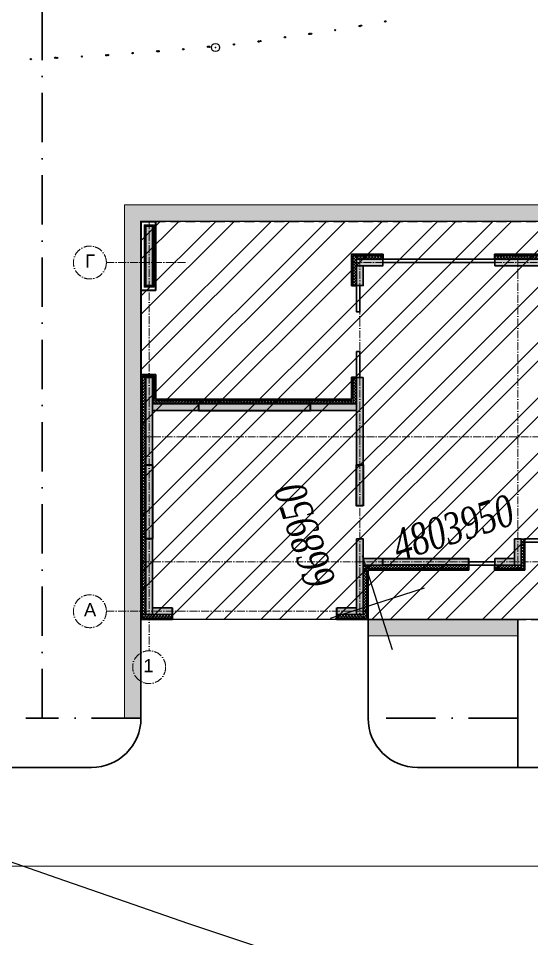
# Model space of a CAD drawing. Header units: millimetres. Extents: x 1353783 to 6492029790, y -7276956 to -512500.
# Drawn here: x 9965618 to 9968735, y -2834142 to -2828548 of the extents above; entities that cross this region are included whole.
import ezdxf

# ---------------------------------------------------------------- set-up
doc = ezdxf.new("R2010")
doc.units = ezdxf.units.MM
for name, pattern in [('( Dashed )', [0.75, 0.5, -0.25]), ('482 Границы районов', [5, 3, -1, 0, -1]), ('ACAD_ISO10W100', [18, 12, -3, 0, -3]), ('CONTI', [0]), ('осевая', [50.800000000000004, 31.75, -6.35, 6.35, -6.35])]:
    doc.linetypes.add(name, pattern=pattern)
doc.layers.get('0').update_dxf_attribs({"lineweight": 5})
doc.layers.get('Defpoints').update_dxf_attribs({"color": 255})
for name, color, linetype, lineweight in [('!A-DIAFRAGM типовой', 142, 'Continuous', 0), ('7земля', 7, 'Continuous', 30), ('DIAFRAGM', 46, 'Continuous', 30), ('Hatch', 254, 'Continuous', 5), ('INSULATION', 81, 'Continuous', 5), ('ГП-Граница учасика ИЖС', 3, 'Continuous', 5), ('ГП-Тратуар', 3, 'Continuous', 5), ('оси', 231, 'осевая', 9)]:
    doc.layers.add(name, color=color, linetype=linetype, lineweight=lineweight)
for name, color, linetype in [('GORIZUNKNOWN', 32, 'CONTI'), ('PI_DTUNKNOWN', 250, 'CONTI'), ('SETKR', 7, 'CONTI'), ('SIT_LРЕЛЬЕФ', 7, 'CONTI'), ('РЕЛЬЕФ', 7, 'CONTI')]:
    doc.layers.add(name, color=color, linetype=linetype)
doc.styles.add('GOST Common', font='', dxfattribs={"height": 3})
doc.styles.add('SHRFT', font='', dxfattribs={"width": 0.75})
doc.styles.get('GOST Common').set_extended_font_data('GOST Common')
doc.styles.get('SHRFT').set_extended_font_data('Times New Roman Cyr', italic=True)

# ---------------------------------------------------------------- blocks, each defined once
blk = doc.blocks.new('амвамвам')
at = {"lineweight": 30, "ltscale": 100, "true_color": 0x939598}
h = blk.add_hatch(color=252, dxfattribs=at)
h.dxf.hatch_style = 1
h.paths.add_polyline_path([(9799480.360560521, -3565391.887693522), (9799480.360560521, -3565891.887693522), (9794930.36028593, -3565891.887693521), (9794930.357679851, -3565391.887648964)], flags=17)
h.paths.add_polyline_path([(9802280.360560521, -3565391.887648938), (9802280.360560521, -3565891.887648938), (9813030.35794761, -3565891.88764894), (9813530.35794761, -3565891.887648942), (9813530.357947603, -3553291.857615624), (9813530.35794761, -3552791.857615624), (9788030.357746787, -3552791.857615625), (9787530.357746787, -3552791.857615627), (9787530.357746795, -3568391.654640881), (9788030.361011215, -3568391.654640879), (9788030.357746795, -3553291.854581637), (9813030.357947625, -3553291.857665209), (9813030.357947625, -3565391.88769353)])
at = {"color": 251, "lineweight": 15, "ltscale": 100, "true_color": 0x636466}
for points in [[(9802280.360560521, -3565391.887648938), (9802280.360560521, -3565891.887648938), (9813030.35794761, -3565891.88764894), (9813530.35794761, -3565891.887648942), (9813530.357947603, -3553291.857615624), (9813530.35794761, -3552791.857615624), (9788030.357746787, -3552791.857615625), (9787530.357746787, -3552791.857615627), (9787530.357746795, -3568391.654640881), (9788030.361011215, -3568391.654640879), (9788030.357746795, -3553291.854581637), (9813030.357947625, -3553291.857665209), (9813030.357947625, -3565391.88769353)], [(9799480.360560521, -3565391.887693522), (9799480.360560521, -3565891.887693522), (9794930.36028593, -3565891.887693521), (9794930.357679851, -3565391.887648964)]]:
    blk.add_lwpolyline(points, close=True, dxfattribs=at)
blk = doc.blocks.new('ТИП-2')
at = {"layer": '!A-DIAFRAGM типовой', "lineweight": 0, "ltscale": 100, "true_color": 0x000000}
h = blk.add_hatch(color=18, dxfattribs=at)
h.dxf.hatch_style = 1
h.paths.add_polyline_path([(10321114.28069974, -2871325.794384203), (10321314.28069974, -2871325.794339576), (10321314.2802981, -2869525.794339576), (10321114.2802981, -2869525.794384203)])
h = blk.add_hatch(color=18, dxfattribs=at)
h.dxf.hatch_style = 1
h.paths.add_polyline_path([(10345614.2808138, -2871325.784358687), (10345814.2808138, -2871325.78431406), (10345814.28041215, -2869525.78909589), (10345614.28041215, -2869525.789140517)])
h = blk.add_hatch(color=18, dxfattribs=at)
h.dxf.hatch_style = 1
h.paths.add_polyline_path([(10327514.28055711, -2870525.800309684), (10327514.28060173, -2870725.800309684), (10328314.27932481, -2870725.800131175), (10328314.27928018, -2870525.800131175)])
h = blk.add_hatch(color=18, dxfattribs=at)
h.dxf.hatch_style = 1
h.paths.add_polyline_path([(10331714.2812801, -2870525.800449893), (10331714.28132472, -2870725.800449893), (10333114.27990833, -2870725.800137503), (10333114.2798637, -2870525.800137503)])
h = blk.add_hatch(color=18, dxfattribs=at)
h.dxf.hatch_style = 1
h.paths.add_polyline_path([(10335014.28127516, -2870525.800449896), (10335014.28131979, -2870725.800449896), (10336414.27990339, -2870725.800137506), (10336414.27985877, -2870525.800137506)])
h = blk.add_hatch(color=18, dxfattribs=at)
h.dxf.hatch_style = 1
h.paths.add_polyline_path([(10338314.28127516, -2870525.800449896), (10338314.28131979, -2870725.800449896), (10339714.27990339, -2870725.800137506), (10339714.27985877, -2870525.800137506)])
h = blk.add_hatch(color=18, dxfattribs=at)
h.dxf.hatch_style = 1
h.paths.add_polyline_path([(10341714.28127514, -2870525.800449898), (10341714.28131977, -2870725.800449898), (10343114.27990338, -2870725.800137509), (10343114.27985875, -2870525.800137509)])
h = blk.add_hatch(color=18, dxfattribs=at)
h.dxf.hatch_style = 1
h.paths.add_polyline_path([(10345014.2805906, -2870525.791351355), (10345014.28063523, -2870725.791351355), (10345614.28067992, -2870725.791217473), (10345614.28063529, -2870525.791217473)])
h = blk.add_hatch(color=18, dxfattribs=at)
h.dxf.hatch_style = 1
h.paths.add_polyline_path([(10327514.28073561, -2871325.794377865), (10327714.28073561, -2871325.794333238), (10327714.28060173, -2870725.794333238), (10327514.28060173, -2870725.794377865)])
h = blk.add_hatch(color=18, dxfattribs=at)
h.dxf.hatch_style = 1
h.paths.add_polyline_path([(10345814.28014073, -2873575.794361891), (10345614.28014073, -2873575.794406518), (10345614.28085477, -2876775.794416242), (10345814.28085477, -2876775.794371615)])
h = blk.add_hatch(color=18, dxfattribs=at)
h.dxf.hatch_style = 1
h.paths.add_polyline_path([(10321114.28003041, -2876775.795799684), (10321314.28003041, -2876775.795755057), (10321314.2794391, -2874125.798562277), (10321114.2794391, -2874125.798606904)])
h = blk.add_hatch(color=18, dxfattribs=at)
h.dxf.hatch_style = 1
h.paths.add_polyline_path([(10327714.28037449, -2874125.798539959), (10327514.28037449, -2874125.798584586), (10327514.28096579, -2876775.794385423), (10327714.28096579, -2876775.794340796)])
h = blk.add_hatch(color=18, dxfattribs=at)
h.dxf.hatch_style = 1
h.paths.add_polyline_path([(10321314.27962602, -2874925.831572238), (10321314.27967064, -2875125.831572238), (10322714.27967064, -2875125.831259849), (10322714.27962602, -2874925.831259849)])
h = blk.add_hatch(color=18, dxfattribs=at)
h.dxf.hatch_style = 1
h.paths.add_polyline_path([(10326114.28152829, -2874925.825995184), (10326114.28157292, -2875125.825995184), (10327514.28157292, -2875125.825682795), (10327514.28152829, -2874925.825682795)])
h = blk.add_hatch(color=18, dxfattribs=at)
h.dxf.hatch_style = 1
h.paths.add_polyline_path([(10321114.27915135, -2881326.077643656), (10321314.27915135, -2881326.077599029), (10321314.27863808, -2879025.800171928), (10321114.27863808, -2879025.800216555)])
h = blk.add_hatch(color=18, dxfattribs=at)
h.dxf.hatch_style = 1
h.paths.add_polyline_path([(10327514.2807444, -2879025.799959368), (10327714.2807444, -2879025.800003995), (10327714.28023113, -2881326.058647835), (10327514.28023113, -2881326.058603208)])
h = blk.add_hatch(color=18, dxfattribs=at)
h.dxf.hatch_style = 1
h.paths.add_polyline_path([(10332314.28074961, -2879025.801131424), (10332514.28074961, -2879025.801176051), (10332514.28057111, -2879825.794317264), (10332314.28057111, -2879825.794272637)])
h = blk.add_hatch(color=18, dxfattribs=at)
h.dxf.hatch_style = 1
h.paths.add_polyline_path([(10345614.28074932, -2879025.800275051), (10345814.28074932, -2879025.800319678), (10345814.2802361, -2881325.824323273), (10345614.2802361, -2881325.824278646)])
h = blk.add_hatch(color=18, dxfattribs=at)
h.dxf.hatch_style = 1
h.paths.add_polyline_path([(10327714.2805659, -2879825.794171644), (10327714.28061052, -2879625.794171644), (10328314.28098999, -2879625.794305526), (10328314.28094537, -2879825.794305526)])
h = blk.add_hatch(color=18, dxfattribs=at)
h.dxf.hatch_style = 1
h.paths.add_polyline_path([(10331714.28102024, -2879825.794138756), (10331714.28106486, -2879625.794138756), (10332314.28061573, -2879625.794272637), (10332314.28057111, -2879825.794272637)])
h = blk.add_hatch(color=18, dxfattribs=at)
h.dxf.hatch_style = 1
h.paths.add_polyline_path([(10335014.28225489, -2879625.824392607), (10335014.28229951, -2879825.824392607), (10336414.28110833, -2879825.824080218), (10336414.2810637, -2879625.824080218)])
h = blk.add_hatch(color=18, dxfattribs=at)
h.dxf.hatch_style = 1
h.paths.add_polyline_path([(10338314.28253459, -2879625.794518085), (10338314.28257921, -2879825.794518085), (10339714.28052839, -2879825.794205696), (10339714.28048377, -2879625.794205696)])
h = blk.add_hatch(color=18, dxfattribs=at)
h.dxf.hatch_style = 1
h.paths.add_polyline_path([(10341714.28127385, -2879825.824144751), (10341714.28131847, -2879625.824144751), (10343114.27988221, -2879625.824457141), (10343114.27983759, -2879825.824457141)])
h = blk.add_hatch(color=18, dxfattribs=at)
h.dxf.hatch_style = 1
h.paths.add_polyline_path([(10345014.28052612, -2879825.793282383), (10345014.28057075, -2879625.793282383), (10345614.28061544, -2879625.793416264), (10345614.28057081, -2879825.793416264)])
h = blk.add_hatch(color=18, dxfattribs=at)
h.dxf.hatch_style = 1
h.paths.add_polyline_path([(10321314.28051204, -2881126.057442903), (10321314.28055666, -2881326.057442903), (10321914.28006483, -2881326.057309022), (10321914.2800202, -2881126.057309022)])
h = blk.add_hatch(color=18, dxfattribs=at)
h.dxf.hatch_style = 1
h.paths.add_polyline_path([(10326914.28070969, -2881126.058737089), (10326914.28075432, -2881326.058737089), (10327514.28029807, -2881326.058603208), (10327514.28025345, -2881126.058603208)])
at = {"layer": 'Hatch', "lineweight": 40, "ltscale": 0.5, "true_color": 0x000000}
for points in [[(10345814.28061054, -2873575.794361891), (10345614.28061054, -2873575.794361891), (10345614.28061054, -2871325.788480768), (10345814.28061054, -2871325.788480768)], [(10326114.2815506, -2875125.831259849), (10326114.2815506, -2874925.831259849), (10322714.27970029, -2874925.831259849), (10322714.27970029, -2875125.831259849)], [(10321314.27894875, -2879025.800193593), (10321114.27894875, -2879025.800193593), (10321114.27894875, -2876775.793202593), (10321314.27894875, -2876775.793202593)], [(10327714.28061054, -2878025.796644622), (10327514.28061054, -2878025.796644622), (10327514.28061054, -2876775.794349302), (10327714.28061054, -2876775.794349302)], [(10345814.28061053, -2879025.800297365), (10345614.28061053, -2879025.800297365), (10345614.28061053, -2876775.794416242), (10345814.28061053, -2876775.794416242)], [(10335214.28061027, -2879625.821870604), (10335014.28061027, -2879625.821870604), (10335014.28061027, -2879025.825927126), (10335214.28061027, -2879025.825927126)], [(10328314.28098999, -2879825.824323271), (10328314.28098999, -2879625.824323271), (10330914.29235347, -2879625.824323271), (10330914.29235347, -2879825.824323271)], [(10336414.28108601, -2879825.794361876), (10336414.28108601, -2879625.794361876), (10338314.28253459, -2879625.794361876), (10338314.28253459, -2879825.794361876)], [(10339714.28050608, -2879825.794361876), (10339714.28050608, -2879625.794361876), (10341714.28129616, -2879625.794361876), (10341714.28129616, -2879825.794361876)], [(10343114.2798599, -2879825.794361876), (10343114.2798599, -2879625.794361876), (10344214.28054843, -2879625.794361876), (10344214.28054843, -2879825.794361876)]]:
    blk.add_hatch(color=18, dxfattribs=at).paths.add_polyline_path(points)
at = {"layer": 'INSULATION', "ltscale": 0.5, "true_color": 0x000000}
h = blk.add_hatch(dxfattribs=at)
h.set_pattern_fill('ANSI37', color=18, scale=9.999997768927233, angle=-90.00000000000006)
h.set_pattern_definition([(314.9999999999999, (10327382.394814, -2869475.794395359), (22.45063529377169, 22.45063529377164), []), (44.99999999999994, (10327382.394814, -2869475.794395359), (-22.45063529377164, 22.45063529377169), [])])
h.paths.add_polyline_path([(10321364.2798853, -2869475.794395359), (10321364.2798853, -2869525.794384203), (10321064.28030925, -2869525.794384203), (10321064.28030925, -2869475.794395359)])
h = blk.add_hatch(dxfattribs=at)
h.set_pattern_fill('ANSI37', color=18, scale=9.999997768927233, angle=180)
h.set_pattern_definition([(225, (10321114.2802981, -2875843.908888947), (22.45063529377165, -22.45063529377168), []), (314.9999999999999, (10321114.2802981, -2875843.908888947), (22.45063529377168, 22.45063529377165), [])])
h.paths.add_polyline_path([(10321114.2802981, -2871325.790389668), (10321064.28030925, -2871325.790389668), (10321064.28030925, -2869525.794384204), (10321114.2802981, -2869525.794384204)])
h = blk.add_hatch(dxfattribs=at)
h.set_pattern_fill('ANSI37', color=18, scale=9.999997768927233, angle=180)
h.set_pattern_definition([(225, (10321364.2798853, -2875843.90884432), (22.45063529377165, -22.45063529377168), []), (314.9999999999999, (10321364.2798853, -2875843.90884432), (22.45063529377168, 22.45063529377165), [])])
h.paths.add_polyline_path([(10321364.2798853, -2871325.790345041), (10321314.27989646, -2871325.790345041), (10321314.27989646, -2869525.794339577), (10321364.2798853, -2869525.794339577)])
h = blk.add_hatch(dxfattribs=at)
h.set_pattern_fill('ANSI37', color=18, scale=9.999997768927233, angle=-90.00000000000006)
h.set_pattern_definition([(314.9999999999999, (10351882.39492805, -2869475.789151673), (22.45063529377169, 22.45063529377164), []), (44.99999999999994, (10351882.39492805, -2869475.789151673), (-22.45063529377164, 22.45063529377169), [])])
h.paths.add_polyline_path([(10345914.28061054, -2869475.789151673), (10345914.28061054, -2869525.789140517), (10345564.28042331, -2869525.789140517), (10345564.28042331, -2869475.789151673)])
h = blk.add_hatch(dxfattribs=at)
h.set_pattern_fill('ANSI37', color=18, scale=9.999997768927233, angle=180)
h.set_pattern_definition([(225, (10345614.28041215, -2875843.903645261), (22.45063529377165, -22.45063529377168), []), (314.9999999999999, (10345614.28041215, -2875843.903645261), (22.45063529377168, 22.45063529377165), [])])
h.paths.add_polyline_path([(10345614.28041215, -2870425.78714325), (10345564.28042331, -2870425.78714325), (10345564.28042331, -2869525.789140518), (10345614.28041215, -2869525.789140518)])
h = blk.add_hatch(dxfattribs=at)
h.set_pattern_fill('ANSI37', color=18, scale=20)
h.set_pattern_definition([(45, (10345814.28061054, -2874889.555347299), (-44.90128060534577, 44.90128060534577), []), (135, (10345814.28061054, -2874889.555347299), (-44.90128060534577, -44.90128060534576), [])])
h.paths.add_polyline_path([(10345814.28061054, -2869525.78909589), (10345914.28061054, -2869525.78909589), (10345914.28061054, -2881325.824323273), (10345814.28061054, -2881325.824323273)])
h = blk.add_hatch(dxfattribs=at)
h.set_pattern_fill('ANSI37', color=18, scale=20)
h.set_pattern_definition([(45, (10327414.2815629, -2865889.519247569), (-44.90128060534577, 44.90128060534577), []), (135, (10327414.2815629, -2865889.519247569), (-44.90128060534577, -44.90128060534576), [])])
h.paths.add_polyline_path([(10327414.2815629, -2870425.794355548), (10327514.2815629, -2870425.794355548), (10327514.2815629, -2871325.789249334), (10327414.2815629, -2871325.789249334)])
h = blk.add_hatch(dxfattribs=at)
h.set_pattern_fill('ANSI37', color=18, scale=20, angle=-90.00000000000001)
h.set_pattern_definition([(315, (10332450.5196007, -2870425.794355548), (44.90128060534578, 44.90128060534576), []), (44.99999999999999, (10332450.5196007, -2870425.794355548), (-44.90128060534575, 44.90128060534578), [])])
h.paths.add_polyline_path([(10328314.27928018, -2870425.794355548), (10328314.27928018, -2870525.794355548), (10327514.28056893, -2870525.794355548), (10327514.28056893, -2870425.794355548)])
h = blk.add_hatch(dxfattribs=at)
h.set_pattern_fill('ANSI37', color=18, scale=20, angle=-90.00000000000001)
h.set_pattern_definition([(315, (10337250.52018422, -2870425.794361876), (44.90128060534578, 44.90128060534576), []), (44.99999999999999, (10337250.52018422, -2870425.794361876), (-44.90128060534575, 44.90128060534578), [])])
h.paths.add_polyline_path([(10333114.2798637, -2870425.794361876), (10333114.2798637, -2870525.794361876), (10331714.28128971, -2870525.794361876), (10331714.28128971, -2870425.794361876)])
h = blk.add_hatch(dxfattribs=at)
h.set_pattern_fill('ANSI37', color=18, scale=20, angle=-90.00000000000001)
h.set_pattern_definition([(315, (10340550.52017928, -2870425.794361879), (44.90128060534578, 44.90128060534576), []), (44.99999999999999, (10340550.52017928, -2870425.794361879), (-44.90128060534575, 44.90128060534578), [])])
h.paths.add_polyline_path([(10336414.27985877, -2870425.794361879), (10336414.27985877, -2870525.794361879), (10335014.28128477, -2870525.794361879), (10335014.28128477, -2870425.794361879)])
h = blk.add_hatch(dxfattribs=at)
h.set_pattern_fill('ANSI37', color=18, scale=20, angle=-90.00000000000001)
h.set_pattern_definition([(315, (10343850.52017928, -2870425.794361879), (44.90128060534578, 44.90128060534576), []), (44.99999999999999, (10343850.52017928, -2870425.794361879), (-44.90128060534575, 44.90128060534578), [])])
h.paths.add_polyline_path([(10339714.27985877, -2870425.794361879), (10339714.27985877, -2870525.794361879), (10338314.28128477, -2870525.794361879), (10338314.28128477, -2870425.794361879)])
h = blk.add_hatch(dxfattribs=at)
h.set_pattern_fill('ANSI37', color=18, scale=20, angle=-90.00000000000001)
h.set_pattern_definition([(315, (10347250.52017927, -2870425.794361881), (44.90128060534578, 44.90128060534576), []), (44.99999999999999, (10347250.52017927, -2870425.794361881), (-44.90128060534575, 44.90128060534578), [])])
h.paths.add_polyline_path([(10343114.27985875, -2870425.794361881), (10343114.27985875, -2870525.794361881), (10341714.28128475, -2870525.794361881), (10341714.28128475, -2870425.794361881)])
h = blk.add_hatch(dxfattribs=at)
h.set_pattern_fill('ANSI37', color=18, scale=20, angle=-90.00000000000001)
h.set_pattern_definition([(315, (10349750.51964987, -2870425.785062528), (44.90128060534578, 44.90128060534576), []), (44.99999999999999, (10349750.51964987, -2870425.785062528), (-44.90128060534575, 44.90128060534578), [])])
h.paths.add_polyline_path([(10345614.28063529, -2870425.785062528), (10345614.28063529, -2870525.785062528), (10345014.28063528, -2870525.785062528), (10345014.28063528, -2870425.785062528)])
h = blk.add_hatch(dxfattribs=at)
h.set_pattern_fill('ANSI37', color=18, scale=9.999997768927233, angle=-90.00000000000006)
h.set_pattern_definition([(314.9999999999999, (10327382.394814, -2871325.790345041), (22.45063529377169, 22.45063529377164), []), (44.99999999999994, (10327382.394814, -2871325.790345041), (-22.45063529377164, 22.45063529377169), [])])
h.paths.add_polyline_path([(10321364.2798853, -2871325.790345041), (10321364.2798853, -2871375.790333886), (10321064.28030925, -2871375.790333886), (10321064.28030925, -2871325.790345041)])
h = blk.add_hatch(dxfattribs=at)
h.set_pattern_fill('ANSI37', color=18, scale=9.999997768927233, angle=-90.00000000000006)
h.set_pattern_definition([(314.9999999999999, (10327382.39437895, -2874075.798565724), (22.45063529377169, 22.45063529377164), []), (44.99999999999994, (10327382.39437895, -2874075.798565724), (-22.45063529377164, 22.45063529377169), [])])
h.paths.add_polyline_path([(10321364.27945026, -2874075.798565724), (10321364.27945026, -2874125.798554569), (10321014.27946141, -2874125.798554569), (10321014.27946141, -2874075.798565724)])
h = blk.add_hatch(dxfattribs=at)
h.set_pattern_fill('ANSI37', color=18, scale=20)
h.set_pattern_definition([(45, (10321014.27946141, -2874889.533734227), (-44.90128060534577, 44.90128060534577), []), (135, (10321014.27946141, -2874889.533734227), (-44.90128060534577, -44.90128060534576), [])])
h.paths.add_polyline_path([(10321014.27946141, -2874125.798606904), (10321114.27946141, -2874125.798606904), (10321114.27946141, -2881326.048640783), (10321014.27946141, -2881326.048640783)])
h = blk.add_hatch(dxfattribs=at)
h.set_pattern_fill('ANSI37', color=18, scale=9.999997768927233, angle=180)
h.set_pattern_definition([(225, (10321364.27945026, -2880543.938621005), (22.45063529377165, -22.45063529377168), []), (314.9999999999999, (10321364.27945026, -2880543.938621005), (22.45063529377168, 22.45063529377165), [])])
h.paths.add_polyline_path([(10321364.27945026, -2874825.824133673), (10321314.27946142, -2874825.824133673), (10321314.27946142, -2874125.798562277), (10321364.27945026, -2874125.798562277)])
h = blk.add_hatch(dxfattribs=at)
h.set_pattern_fill('ANSI37', color=18, scale=20)
h.set_pattern_definition([(45, (10327414.28061054, -2874689.525385892), (-44.90128060534577, 44.90128060534577), []), (135, (10327414.28061054, -2874689.525385892), (-44.90128060534577, -44.90128060534576), [])])
h.paths.add_polyline_path([(10327414.28061054, -2874125.798386612), (10327514.28061054, -2874125.798386612), (10327514.28061054, -2874925.830007446), (10327414.28061054, -2874925.830007446)])
h = blk.add_hatch(dxfattribs=at)
h.set_pattern_fill('ANSI37', color=18, scale=20, angle=-90.00000000000001)
h.set_pattern_definition([(315, (10330450.52060862, -2874825.824133673), (44.90128060534578, 44.90128060534576), []), (44.99999999999999, (10330450.52060862, -2874825.824133673), (-44.90128060534575, 44.90128060534578), [])])
h.paths.add_polyline_path([(10327414.28159401, -2874825.824133673), (10327414.28159401, -2874925.824133673), (10321314.27962602, -2874925.824133673), (10321314.27962602, -2874825.824133673)])
h = blk.add_hatch(dxfattribs=at)
h.set_pattern_fill('ANSI37', color=18, scale=20, angle=179.9999999999999)
h.set_pattern_definition([(225, (10332614.28057056, -2888962.033331858), (44.90128060534573, -44.90128060534581), []), (314.9999999999999, (10332614.28057056, -2888962.033331858), (44.90128060534581, 44.90128060534572), [])])
h.paths.add_polyline_path([(10332614.28057056, -2879925.794317249), (10332514.28057056, -2879925.794317249), (10332514.28057056, -2879025.801176051), (10332614.28057056, -2879025.801176051)])
h = blk.add_hatch(dxfattribs=at)
h.set_pattern_fill('ANSI37', color=18, scale=20, angle=179.9999999999999)
h.set_pattern_definition([(225, (10335014.28061027, -2888962.063337865), (44.90128060534573, -44.90128060534581), []), (314.9999999999999, (10335014.28061027, -2888962.063337865), (44.90128060534581, 44.90128060534572), [])])
h.paths.add_polyline_path([(10335014.28061027, -2879825.824323271), (10334914.28061027, -2879825.824323271), (10334914.28061027, -2879025.825927126), (10335014.28061027, -2879025.825927126)])
h = blk.add_hatch(dxfattribs=at)
h.set_pattern_fill('ANSI37', color=18, scale=20, angle=-90.00000000000001)
h.set_pattern_definition([(315, (10336350.53136806, -2879825.824323271), (44.90128060534578, 44.90128060534576), []), (44.99999999999999, (10336350.53136806, -2879825.824323271), (-44.90128060534575, 44.90128060534578), [])])
h.paths.add_polyline_path([(10330914.29235347, -2879825.824323271), (10330914.29235347, -2879925.824323271), (10327714.28053664, -2879925.824323271), (10327714.28053664, -2879825.824323271)])
h = blk.add_hatch(dxfattribs=at)
h.set_pattern_fill('ANSI37', color=18, scale=20, angle=-90.00000000000001)
h.set_pattern_definition([(315, (10337150.5195857, -2879825.794317264), (44.90128060534578, 44.90128060534576), []), (44.99999999999999, (10337150.5195857, -2879825.794317264), (-44.90128060534575, 44.90128060534578), [])])
h.paths.add_polyline_path([(10332514.28057083, -2879825.794317264), (10332514.28057083, -2879925.794317264), (10331714.28105371, -2879925.794317264), (10331714.28105371, -2879825.794317264)])
h = blk.add_hatch(dxfattribs=at)
h.set_pattern_fill('ANSI37', color=18, scale=20, angle=-90.00000000000001)
h.set_pattern_definition([(315, (10337150.51958543, -2879825.794317264), (44.90128060534578, 44.90128060534576), []), (44.99999999999999, (10337150.51958543, -2879825.794317264), (-44.90128060534575, 44.90128060534578), [])])
h.paths.add_polyline_path([(10332514.28057056, -2879825.794317264), (10332514.28057056, -2879925.794317264), (10331714.28105371, -2879925.794317264), (10331714.28105371, -2879825.794317264)])
h = blk.add_hatch(dxfattribs=at)
h.set_pattern_fill('ANSI37', color=18, scale=20, angle=-90.00000000000001)
h.set_pattern_definition([(315, (10348350.49587957, -2879825.824323271), (44.90128060534578, 44.90128060534576), []), (44.99999999999999, (10348350.49587957, -2879825.824323271), (-44.90128060534575, 44.90128060534578), [])])
h.paths.add_polyline_path([(10344214.28054843, -2879825.824323271), (10344214.28054843, -2879925.824323271), (10334914.28061027, -2879925.824323271), (10334914.28061027, -2879825.824323271)])
h = blk.add_hatch(dxfattribs=at)
h.set_pattern_fill('ANSI37', color=18, scale=20, angle=-90.00000000000001)
h.set_pattern_definition([(315, (10350550.47336881, -2879825.793460892), (44.90128060534578, 44.90128060534576), []), (44.99999999999999, (10350550.47336881, -2879825.793460892), (-44.90128060534575, 44.90128060534578), [])])
h.paths.add_polyline_path([(10345614.2805485, -2879825.793460892), (10345614.2805485, -2879925.793460892), (10345014.28057075, -2879925.793460892), (10345014.28057075, -2879825.793460892)])
h = blk.add_hatch(dxfattribs=at)
h.set_pattern_fill('ANSI37', color=18, scale=20)
h.set_pattern_definition([(45, (10327714.28025345, -2874989.564133187), (-44.90128060534577, 44.90128060534577), []), (135, (10327714.28025345, -2874989.564133187), (-44.90128060534577, -44.90128060534576), [])])
h.paths.add_polyline_path([(10327714.28025345, -2879925.785347199), (10327814.28025345, -2879925.785347199), (10327814.28025345, -2881426.079039743), (10327714.28025345, -2881426.079039743)])
h = blk.add_hatch(dxfattribs=at)
h.set_pattern_fill('ANSI37', color=18, scale=9.999997768927233, angle=180)
h.set_pattern_definition([(225, (10345614.2805485, -2886243.907965635), (22.45063529377165, -22.45063529377168), []), (314.9999999999999, (10345614.2805485, -2886243.907965635), (22.45063529377168, 22.45063529377165), [])])
h.paths.add_polyline_path([(10345614.2805485, -2881325.824290544), (10345564.28055965, -2881325.824290544), (10345564.28055965, -2879925.793460892), (10345614.2805485, -2879925.793460892)])
h = blk.add_hatch(dxfattribs=at)
h.set_pattern_fill('ANSI37', color=18, scale=20, angle=-90.00000000000001)
h.set_pattern_definition([(315, (10324750.51957127, -2881326.077621342), (44.90128060534578, 44.90128060534576), []), (44.99999999999999, (10324750.51957127, -2881326.077621342), (-44.90128060534575, 44.90128060534578), [])])
h.paths.add_polyline_path([(10321914.28009829, -2881326.077621342), (10321914.28009829, -2881426.077621342), (10321014.27946141, -2881426.077621342), (10321014.27946141, -2881326.077621342)])
h = blk.add_hatch(dxfattribs=at)
h.set_pattern_fill('ANSI37', color=18, scale=20, angle=-90.00000000000001)
h.set_pattern_definition([(315, (10330750.51926805, -2881326.079039743), (44.90128060534578, 44.90128060534576), []), (44.99999999999999, (10330750.51926805, -2881326.079039743), (-44.90128060534575, 44.90128060534578), [])])
h.paths.add_polyline_path([(10327714.28025345, -2881326.079039743), (10327714.28025345, -2881426.079039743), (10326914.28071002, -2881426.079039743), (10326914.28071002, -2881326.079039743)])
h = blk.add_hatch(dxfattribs=at)
h.set_pattern_fill('ANSI37', color=18, scale=9.999997768927233, angle=-90.00000000000006)
h.set_pattern_definition([(314.9999999999999, (10351882.3950644, -2881325.824290544), (22.45063529377169, 22.45063529377164), []), (44.99999999999994, (10351882.3950644, -2881325.824290544), (-22.45063529377164, 22.45063529377169), [])])
h.paths.add_polyline_path([(10345914.28061054, -2881325.824290544), (10345914.28061054, -2881375.824279389), (10345564.28055965, -2881375.824279389), (10345564.28055965, -2881325.824290544)])
at = {"color": 18, "linetype": 'ByBlock', "lineweight": 30, "true_color": 0x000000}
for points in [[(10328314.27928018, -2870525.794355548), (10331714.28130241, -2870525.794355548), (10331714.28130241, -2870625.800449893), (10328314.27928018, -2870625.800449893)], [(10333114.27986369, -2870525.756146566), (10335014.28131978, -2870525.756146566), (10335014.28131978, -2870625.756146566), (10333114.27986369, -2870625.756146566)], [(10336414.27985876, -2870525.794361879), (10338314.28129747, -2870525.794361879), (10338314.28129747, -2870625.800449896), (10336414.27985876, -2870625.800449896)], [(10339714.27985876, -2870525.794361879), (10341714.28131977, -2870525.794361879), (10341714.28131977, -2870625.799449384), (10339714.27985876, -2870625.799449384)], [(10343114.27985875, -2870525.794339563), (10345014.28061292, -2870525.794339563), (10345014.28061292, -2870625.800185732), (10343114.27985875, -2870625.800185732)], [(10327514.2815629, -2871325.795381329), (10327614.2815629, -2871325.795381329), (10327614.2815629, -2872125.795181153), (10327514.2815629, -2872125.795181153)], [(10327514.28071269, -2873325.798386612), (10327614.28071269, -2873325.798386612), (10327614.28071269, -2874125.798562272), (10327514.28071269, -2874125.798562272)], [(10332614.28057056, -2879025.768387593), (10333264.25908176, -2879025.768387593), (10333264.25908176, -2879125.768387593), (10332614.28057056, -2879125.768387593)], [(10334464.24565501, -2879025.825927157), (10334914.29123075, -2879025.825927157), (10334914.29123075, -2879125.825927126), (10334464.24565501, -2879125.825927126)], [(10330914.29235347, -2879725.797039525), (10331714.29235347, -2879725.797039525), (10331714.29235347, -2879825.824323271), (10330914.29235347, -2879825.824323271)], [(10344214.28054843, -2879725.800007225), (10345014.28057075, -2879725.800007225), (10345014.28057075, -2879825.793282383), (10344214.28054843, -2879825.793282383)]]:
    blk.add_lwpolyline(points, close=True, dxfattribs=at)
at = {"layer": '7земля', "color": 18, "lineweight": 30, "ltscale": 100, "true_color": 0x000000}
for p, q in [((10320964.28027582, -2871475.796514559), (10320964.2804097, -2869375.791233699)), ((10320964.2804097, -2869375.791233699), (10321414.2809006, -2869375.791233699)), ((10320974.28027646, -2871465.796514559), (10320974.28040907, -2869385.791233699)), ((10320974.28040907, -2869385.791233699), (10321404.28089996, -2869385.791233699)), ((10321404.28089996, -2869385.791233699), (10321404.28076736, -2871465.796514559)), ((10321414.2809006, -2869375.791233699), (10321414.28076672, -2871475.796514559)), ((10345514.28045678, -2869375.79436189), (10345964.28061054, -2869375.794317263)), ((10345514.28059066, -2870375.794339575), (10345514.28045678, -2869375.79436189)), ((10345524.28045812, -2869385.794360898), (10345954.28061054, -2869385.794318255)), ((10345524.280592, -2870385.794339138), (10345524.28045812, -2869385.794360898)), ((10345954.28061054, -2869385.794318255), (10345954.28061053, -2881465.824344593)), ((10345964.28061054, -2869375.794317263), (10345964.28061053, -2881475.824345585)), ((10336434.27992084, -2870365.794361879), (10334994.28132403, -2870365.79436188)), ((10334994.28132403, -2870365.79436188), (10334994.28132403, -2870525.794361878)), ((10336434.27992084, -2870525.794361879), (10336434.27992084, -2870365.794361879)), ((10328324.28124144, -2870375.794355548), (10327364.28159401, -2870375.794355548)), ((10327364.28159401, -2870375.794355548), (10327364.28159401, -2871335.795381329)), ((10328314.28124144, -2870385.794355548), (10327374.28159401, -2870385.794355548)), ((10327374.28159401, -2870385.794355548), (10327374.28159401, -2871325.795381329)), ((10328314.28124144, -2870525.794355548), (10328314.28124144, -2870385.794355548)), ((10328324.28124144, -2870525.794355548), (10328324.28124144, -2870375.794355548)), ((10333124.27992577, -2870375.794361876), (10331704.28132896, -2870375.794361876)), ((10331704.28132896, -2870375.794361876), (10331704.28132896, -2870525.794361875)), ((10333114.27992577, -2870385.794361876), (10331714.28132896, -2870385.794361876)), ((10331714.28132896, -2870385.794361876), (10331714.28132896, -2870525.794361875)), ((10333114.27992577, -2870525.794361876), (10333114.27992577, -2870385.794361876)), ((10333124.27992577, -2870525.794361876), (10333124.27992577, -2870375.794361876)), ((10336424.27992084, -2870375.794361879), (10335004.28132403, -2870375.79436188)), ((10335004.28132403, -2870375.79436188), (10335004.28132403, -2870525.794361878)), ((10336424.27992084, -2870525.794361879), (10336424.27992084, -2870375.794361879)), ((10339724.27992084, -2870375.794361879), (10338304.28132403, -2870375.79436188)), ((10338304.28132403, -2870375.79436188), (10338304.28132403, -2870525.794361878)), ((10339714.27992084, -2870385.794361879), (10338314.28132403, -2870385.79436188)), ((10338314.28132403, -2870385.79436188), (10338314.28132403, -2870525.794361878)), ((10339714.27992084, -2870525.794361879), (10339714.27992084, -2870385.794361879)), ((10339724.27992084, -2870525.794361879), (10339724.27992084, -2870375.794361879)), ((10343124.27992082, -2870375.794361881), (10341704.28132401, -2870375.794361882)), ((10341704.28132401, -2870375.794361882), (10341704.28132401, -2870525.794361881)), ((10343114.27992082, -2870385.794361881), (10341714.28132401, -2870385.794361882)), ((10341714.28132401, -2870385.794361882), (10341714.28132401, -2870525.794361881)), ((10343114.27992082, -2870525.794361881), (10343114.27992082, -2870385.794361881)), ((10343124.27992082, -2870525.794361881), (10343124.27992082, -2870375.794361881)), ((10345004.28061053, -2870375.794361889), (10345514.28059066, -2870375.794339575)), ((10345004.28061054, -2870525.794361876), (10345004.28061053, -2870375.794361889)), ((10345014.28061053, -2870385.794361452), (10345524.280592, -2870385.794339138)), ((10345014.28061054, -2870525.794361875), (10345014.28061053, -2870385.794361452)), ((10321414.28076672, -2871475.796514559), (10320964.28027582, -2871475.796514559)), ((10321404.28076736, -2871465.796514559), (10320974.28027646, -2871465.796514559)), ((10327364.28159401, -2871335.795381329), (10327514.27367144, -2871335.795381329)), ((10327374.28159401, -2871325.795381329), (10327514.27367144, -2871325.795381329)), ((10320964.28106804, -2881476.057353649), (10320964.28106805, -2874025.8241832)), ((10320964.28106805, -2874025.8241832), (10321414.27945026, -2874025.824160886)), ((10320974.28106804, -2881466.057353649), (10320974.28106805, -2874035.824182704)), ((10320974.28106805, -2874035.824182704), (10321404.27945026, -2874035.824161382)), ((10321404.27945026, -2874035.824161382), (10321404.27945026, -2874785.824122479)), ((10321414.27945026, -2874025.824160886), (10321414.27945026, -2874775.824122517)), ((10327364.28159401, -2874775.82414483), (10327364.21292597, -2874115.798386612)), ((10327364.21292597, -2874115.798386612), (10327514.21293713, -2874115.798386612)), ((10327374.28263445, -2874785.824144868), (10327374.21396641, -2874125.798386612)), ((10327374.21396641, -2874125.798386612), (10327514.21293713, -2874125.798386612)), ((10321404.27945026, -2874785.824122479), (10327374.28263445, -2874785.824144868)), ((10321414.27945026, -2874775.824122517), (10327364.28159401, -2874775.82414483)), ((10332614.261845, -2879125.768828188), (10332614.29885607, -2879965.794317266)), ((10332624.26184499, -2879125.768387593), (10332624.29929667, -2879975.794317266)), ((10334904.29123078, -2879125.822909051), (10334904.28061027, -2879976.91874114)), ((10334914.29123078, -2879125.823033837), (10334914.28073513, -2879966.912338934)), ((10330914.29235347, -2879825.839303969), (10330914.29235347, -2879965.809323515)), ((10330924.29235347, -2879825.839303969), (10330924.29235347, -2879975.809342574)), ((10331704.28105371, -2879975.794317264), (10331704.28105371, -2879825.794317265)), ((10331714.28105371, -2879965.794317264), (10331714.28105371, -2879825.794317265)), ((10344214.28054843, -2879965.82432327), (10344214.28054843, -2879825.82432327)), ((10344224.28054843, -2879975.82432327), (10344224.28054843, -2879825.82432327)), ((10345004.28057075, -2879975.794361888), (10345004.28057075, -2879825.824323284)), ((10345014.28057075, -2879965.794361888), (10345014.28057075, -2879825.824323284)), ((10330914.29235347, -2879965.809323515), (10327854.28034276, -2879965.803491376)), ((10327854.28034276, -2879965.803491376), (10327854.28034276, -2881465.80350904)), ((10330924.29235347, -2879975.809342574), (10327864.28034276, -2879975.803510435)), ((10327864.28034276, -2879975.803510435), (10327864.28034276, -2881475.803510435)), ((10332624.29929667, -2879975.794317266), (10331704.28105371, -2879975.794317264)), ((10332614.29885607, -2879965.794317266), (10331714.28105371, -2879965.794317264)), ((10334904.28061027, -2879976.91874114), (10336614.28759306, -2879975.82432327)), ((10334914.28073513, -2879966.912338934), (10336614.28119298, -2879965.824325318)), ((10336614.28759306, -2879965.82432327), (10344214.28054843, -2879965.82432327)), ((10336614.28759306, -2879975.82432327), (10344224.28054843, -2879975.82432327)), ((10345514.28052619, -2879975.794361888), (10345004.28057075, -2879975.794361888)), ((10345524.28052827, -2879965.794361888), (10345014.28057075, -2879965.794361888)), ((10345514.28021374, -2881475.824300958), (10345514.28052619, -2879975.794361888)), ((10345524.28021582, -2881465.82430195), (10345524.28052827, -2879965.794361888)), ((10321914.28019727, -2881126.05755519), (10321914.28013364, -2881466.057353649)), ((10321924.28019727, -2881126.057557062), (10321924.28013176, -2881476.057353649)), ((10326904.28066573, -2881475.803376555), (10326904.28073118, -2881126.058489048)), ((10326914.2806676, -2881465.803377949), (10326914.28073118, -2881126.05849092)), ((10321924.28013176, -2881476.057353649), (10320964.28106804, -2881476.057353649)), ((10321914.28013364, -2881466.057353649), (10320974.28106804, -2881466.057353649)), ((10327864.28034276, -2881475.803510435), (10326904.28066573, -2881475.803376555)), ((10327854.28034276, -2881465.80350904), (10326914.2806676, -2881465.803377949)), ((10345964.28061053, -2881475.824345585), (10345514.28021374, -2881475.824300958)), ((10345954.28061053, -2881465.824344593), (10345524.28021582, -2881465.82430195))]:
    blk.add_line(p, q, dxfattribs=at)
at = {"layer": '7земля', "color": 18, "linetype": '( Dashed )', "lineweight": 30, "ltscale": 600, "true_color": 0x000000}
for p, q in [((10321414.2809006, -2869375.791233699), (10345514.28045678, -2869375.788007024)), ((10320964.28027582, -2871475.796514559), (10320964.28106805, -2874025.8241832)), ((10327864.28034276, -2881475.824301024), (10345514.28021374, -2881475.824300958))]:
    blk.add_line(p, q, dxfattribs=at)
at = {"layer": 'DIAFRAGM', "color": 18, "ltscale": 0.5, "true_color": 0x000000}
for points in [[(10321114.28069974, -2871325.794384203), (10321314.28069974, -2871325.794339576), (10321314.2802981, -2869525.794339576), (10321114.2802981, -2869525.794384203)], [(10345614.2808138, -2871325.784358687), (10345814.2808138, -2871325.78431406), (10345814.28041215, -2869525.78909589), (10345614.28041215, -2869525.789140517)], [(10327514.28055711, -2870525.800309684), (10327514.28060173, -2870725.800309684), (10328314.27932481, -2870725.800131175), (10328314.27928018, -2870525.800131175)], [(10331714.2812801, -2870525.800449893), (10331714.28132472, -2870725.800449893), (10333114.27990833, -2870725.800137503), (10333114.2798637, -2870525.800137503)], [(10335014.28127516, -2870525.800449896), (10335014.28131979, -2870725.800449896), (10336414.27990339, -2870725.800137506), (10336414.27985877, -2870525.800137506)], [(10338314.28127516, -2870525.800449896), (10338314.28131979, -2870725.800449896), (10339714.27990339, -2870725.800137506), (10339714.27985877, -2870525.800137506)], [(10341714.28127514, -2870525.800449898), (10341714.28131977, -2870725.800449898), (10343114.27990338, -2870725.800137509), (10343114.27985875, -2870525.800137509)], [(10345014.2805906, -2870525.791351355), (10345014.28063523, -2870725.791351355), (10345614.28067992, -2870725.791217473), (10345614.28063529, -2870525.791217473)], [(10327514.28073561, -2871325.794377865), (10327714.28073561, -2871325.794333238), (10327714.28060173, -2870725.794333238), (10327514.28060173, -2870725.794377865)], [(10345814.28014073, -2873575.794361891), (10345614.28014073, -2873575.794406518), (10345614.28085477, -2876775.794416242), (10345814.28085477, -2876775.794371615)], [(10321114.28003041, -2876775.795799684), (10321314.28003041, -2876775.795755057), (10321314.2794391, -2874125.798562277), (10321114.2794391, -2874125.798606904)], [(10327714.28037449, -2874125.798539959), (10327514.28037449, -2874125.798584586), (10327514.28096579, -2876775.794385423), (10327714.28096579, -2876775.794340796)], [(10321314.27962602, -2874925.831572238), (10321314.27967064, -2875125.831572238), (10322714.27967064, -2875125.831259849), (10322714.27962602, -2874925.831259849)], [(10326114.28152829, -2874925.825995184), (10326114.28157292, -2875125.825995184), (10327514.28157292, -2875125.825682795), (10327514.28152829, -2874925.825682795)], [(10321114.27915135, -2881326.077643656), (10321314.27915135, -2881326.077599029), (10321314.27863808, -2879025.800171928), (10321114.27863808, -2879025.800216555)], [(10327514.2807444, -2879025.799959368), (10327714.2807444, -2879025.800003995), (10327714.28023113, -2881326.058647835), (10327514.28023113, -2881326.058603208)], [(10332314.28074961, -2879025.801131424), (10332514.28074961, -2879025.801176051), (10332514.28057111, -2879825.794317264), (10332314.28057111, -2879825.794272637)], [(10345614.28074932, -2879025.800275051), (10345814.28074932, -2879025.800319678), (10345814.2802361, -2881325.824323273), (10345614.2802361, -2881325.824278646)], [(10327714.2805659, -2879825.794171644), (10327714.28061052, -2879625.794171644), (10328314.28098999, -2879625.794305526), (10328314.28094537, -2879825.794305526)], [(10331714.28102024, -2879825.794138756), (10331714.28106486, -2879625.794138756), (10332314.28061573, -2879625.794272637), (10332314.28057111, -2879825.794272637)], [(10335014.28225489, -2879625.824392607), (10335014.28229951, -2879825.824392607), (10336414.28110833, -2879825.824080218), (10336414.2810637, -2879625.824080218)], [(10338314.28253459, -2879625.794518085), (10338314.28257921, -2879825.794518085), (10339714.28052839, -2879825.794205696), (10339714.28048377, -2879625.794205696)], [(10341714.28127385, -2879825.824144751), (10341714.28131847, -2879625.824144751), (10343114.27988221, -2879625.824457141), (10343114.27983759, -2879825.824457141)], [(10345014.28052612, -2879825.793282383), (10345014.28057075, -2879625.793282383), (10345614.28061544, -2879625.793416264), (10345614.28057081, -2879825.793416264)], [(10321314.28051204, -2881126.057442903), (10321314.28055666, -2881326.057442903), (10321914.28006483, -2881326.057309022), (10321914.2800202, -2881126.057309022)], [(10326914.28070969, -2881126.058737089), (10326914.28075432, -2881326.058737089), (10327514.28029807, -2881326.058603208), (10327514.28025345, -2881126.058603208)]]:
    blk.add_lwpolyline(points, close=True, dxfattribs=at)
at = {"layer": 'Hatch', "color": 18, "lineweight": 40, "ltscale": 0.5, "true_color": 0x000000}
for points in [[(10345814.28061054, -2873575.794361891), (10345614.28061054, -2873575.794361891), (10345614.28061054, -2871325.788480768), (10345814.28061054, -2871325.788480768)], [(10326114.2815506, -2875125.831259849), (10326114.2815506, -2874925.831259849), (10322714.27970029, -2874925.831259849), (10322714.27970029, -2875125.831259849)], [(10321314.27894875, -2879025.800193593), (10321114.27894875, -2879025.800193593), (10321114.27894875, -2876775.793202593), (10321314.27894875, -2876775.793202593)], [(10327714.28061054, -2878025.796644622), (10327514.28061054, -2878025.796644622), (10327514.28061054, -2876775.794349302), (10327714.28061054, -2876775.794349302)], [(10345814.28061053, -2879025.800297365), (10345614.28061053, -2879025.800297365), (10345614.28061053, -2876775.794416242), (10345814.28061053, -2876775.794416242)], [(10335214.28061027, -2879625.821870604), (10335014.28061027, -2879625.821870604), (10335014.28061027, -2879025.825927126), (10335214.28061027, -2879025.825927126)], [(10328314.28098999, -2879825.824323271), (10328314.28098999, -2879625.824323271), (10330914.29235347, -2879625.824323271), (10330914.29235347, -2879825.824323271)], [(10336414.28108601, -2879825.794361876), (10336414.28108601, -2879625.794361876), (10338314.28253459, -2879625.794361876), (10338314.28253459, -2879825.794361876)], [(10339714.28050608, -2879825.794361876), (10339714.28050608, -2879625.794361876), (10341714.28129616, -2879625.794361876), (10341714.28129616, -2879825.794361876)], [(10343114.2798599, -2879825.794361876), (10343114.2798599, -2879625.794361876), (10344214.28054843, -2879625.794361876), (10344214.28054843, -2879825.794361876)]]:
    blk.add_lwpolyline(points, close=True, dxfattribs=at)
at = {"layer": 'INSULATION', "color": 18, "ltscale": 0.5, "true_color": 0x000000}
for points in [[(10321364.2798853, -2869475.794395359), (10321364.2798853, -2869525.794384203), (10321064.28030925, -2869525.794384203), (10321064.28030925, -2869475.794395359)], [(10321114.2802981, -2871325.790389668), (10321064.28030925, -2871325.790389668), (10321064.28030925, -2869525.794384204), (10321114.2802981, -2869525.794384204)], [(10321364.2798853, -2871325.790345041), (10321314.27989646, -2871325.790345041), (10321314.27989646, -2869525.794339577), (10321364.2798853, -2869525.794339577)], [(10345914.28061054, -2869475.789151673), (10345914.28061054, -2869525.789140517), (10345564.28042331, -2869525.789140517), (10345564.28042331, -2869475.789151673)], [(10345614.28041215, -2870425.78714325), (10345564.28042331, -2870425.78714325), (10345564.28042331, -2869525.789140518), (10345614.28041215, -2869525.789140518)], [(10345814.28061054, -2869525.78909589), (10345914.28061054, -2869525.78909589), (10345914.28061054, -2881325.824323273), (10345814.28061054, -2881325.824323273)], [(10327414.2815629, -2870425.794355548), (10327514.2815629, -2870425.794355548), (10327514.2815629, -2871325.789249334), (10327414.2815629, -2871325.789249334)], [(10328314.27928018, -2870425.794355548), (10328314.27928018, -2870525.794355548), (10327514.28056893, -2870525.794355548), (10327514.28056893, -2870425.794355548)], [(10333114.2798637, -2870425.794361876), (10333114.2798637, -2870525.794361876), (10331714.28128971, -2870525.794361876), (10331714.28128971, -2870425.794361876)], [(10336414.27985877, -2870425.794361879), (10336414.27985877, -2870525.794361879), (10335014.28128477, -2870525.794361879), (10335014.28128477, -2870425.794361879)], [(10339714.27985877, -2870425.794361879), (10339714.27985877, -2870525.794361879), (10338314.28128477, -2870525.794361879), (10338314.28128477, -2870425.794361879)], [(10343114.27985875, -2870425.794361881), (10343114.27985875, -2870525.794361881), (10341714.28128475, -2870525.794361881), (10341714.28128475, -2870425.794361881)], [(10345614.28063529, -2870425.785062528), (10345614.28063529, -2870525.785062528), (10345014.28063528, -2870525.785062528), (10345014.28063528, -2870425.785062528)], [(10321364.2798853, -2871325.790345041), (10321364.2798853, -2871375.790333886), (10321064.28030925, -2871375.790333886), (10321064.28030925, -2871325.790345041)], [(10321364.27945026, -2874075.798565724), (10321364.27945026, -2874125.798554569), (10321014.27946141, -2874125.798554569), (10321014.27946141, -2874075.798565724)], [(10321014.27946141, -2874125.798606904), (10321114.27946141, -2874125.798606904), (10321114.27946141, -2881326.048640783), (10321014.27946141, -2881326.048640783)], [(10321364.27945026, -2874825.824133673), (10321314.27946142, -2874825.824133673), (10321314.27946142, -2874125.798562277), (10321364.27945026, -2874125.798562277)], [(10327414.28061054, -2874125.798386612), (10327514.28061054, -2874125.798386612), (10327514.28061054, -2874925.830007446), (10327414.28061054, -2874925.830007446)], [(10327414.28159401, -2874825.824133673), (10327414.28159401, -2874925.824133673), (10321314.27962602, -2874925.824133673), (10321314.27962602, -2874825.824133673)], [(10332614.28057056, -2879925.794317249), (10332514.28057056, -2879925.794317249), (10332514.28057056, -2879025.801176051), (10332614.28057056, -2879025.801176051)], [(10335014.28061027, -2879825.824323271), (10334914.28061027, -2879825.824323271), (10334914.28061027, -2879025.825927126), (10335014.28061027, -2879025.825927126)], [(10330914.29235347, -2879825.824323271), (10330914.29235347, -2879925.824323271), (10327714.28053664, -2879925.824323271), (10327714.28053664, -2879825.824323271)], [(10332514.28057083, -2879825.794317264), (10332514.28057083, -2879925.794317264), (10331714.28105371, -2879925.794317264), (10331714.28105371, -2879825.794317264)], [(10332514.28057056, -2879825.794317264), (10332514.28057056, -2879925.794317264), (10331714.28105371, -2879925.794317264), (10331714.28105371, -2879825.794317264)], [(10344214.28054843, -2879825.824323271), (10344214.28054843, -2879925.824323271), (10334914.28061027, -2879925.824323271), (10334914.28061027, -2879825.824323271)], [(10345614.2805485, -2879825.793460892), (10345614.2805485, -2879925.793460892), (10345014.28057075, -2879925.793460892), (10345014.28057075, -2879825.793460892)], [(10327714.28025345, -2879925.785347199), (10327814.28025345, -2879925.785347199), (10327814.28025345, -2881426.079039743), (10327714.28025345, -2881426.079039743)], [(10345614.2805485, -2881325.824290544), (10345564.28055965, -2881325.824290544), (10345564.28055965, -2879925.793460892), (10345614.2805485, -2879925.793460892)], [(10321914.28009829, -2881326.077621342), (10321914.28009829, -2881426.077621342), (10321014.27946141, -2881426.077621342), (10321014.27946141, -2881326.077621342)], [(10327714.28025345, -2881326.079039743), (10327714.28025345, -2881426.079039743), (10326914.28071002, -2881426.079039743), (10326914.28071002, -2881326.079039743)], [(10345914.28061054, -2881325.824290544), (10345914.28061054, -2881375.824279389), (10345564.28055965, -2881375.824279389), (10345564.28055965, -2881325.824290544)]]:
    blk.add_lwpolyline(points, close=True, dxfattribs=at)
at = {"layer": 'оси', "color": 251, "linetype": 'ACAD_ISO10W100', "lineweight": 13, "ltscale": 20, "true_color": 0x636466}
for p, q in [((10321214.27855784, -2869375.791233699), (10321214.28146976, -2882425.823073712)), ((10345714.28062705, -2869525.798193383), (10345714.28061053, -2882425.824323284)), ((10319914.25899982, -2870625.794361888), (10322414.28082091, -2870625.794919732)), ((10327364.28159401, -2870625.796247389), (10345814.28153783, -2870625.80036424)), ((10327614.28060475, -2870525.80028737), (10327614.28060966, -2881475.80347557)), ((10332414.28060504, -2870525.800271384), (10332414.28060928, -2879975.794317265)), ((10335714.28118027, -2870525.800271384), (10335714.28118451, -2879976.400334424)), ((10339014.28060011, -2870525.800293701), (10339014.28060434, -2879975.82432327)), ((10342414.27772741, -2870525.800293704), (10342414.27983605, -2879975.82432327)), ((10320964.28106805, -2875925.794361888), (10345814.28261997, -2875925.794361888)), ((10320964.28106804, -2879725.794819324), (10345814.28059313, -2879725.800364242)), ((10319914.25928302, -2881226.028686455), (10327864.28034276, -2881226.022316434))]:
    blk.add_line(p, q, dxfattribs=at)
for centre in [(10319414.25899982, -2870625.794361887), (10319414.25928302, -2881226.028686453), (10321214.28146899, -2882925.82307255), (10345714.28061053, -2882925.824323284)]:
    blk.add_circle(centre, 500, dxfattribs=at)
at = {"layer": 'оси', "color": 251, "linetype": 'ACAD_ISO10W100', "lineweight": 13, "ltscale": 20, "true_color": 0x636466, "char_height": 400, "width": 158.3999999999999, "attachment_point": 2, "line_spacing_factor": 1.016949152542373, "style": 'GOST Common'}
for s, insert in [('{\\fArial|b0|i0|c204|p34;Г}', (10319419.89483052, -2870379.912045029)), ('{\\fArial|b0|i0|c204|p34;А}', (10319419.89511372, -2880980.146369595)), ('{\\fArial|b0|i0|c204|p34;1}', (10321194.14962821, -2882679.940755692)), ('{\\fArial|b0|i0|c0|p34;7}', (10345694.14876976, -2882679.942006425))]:
    blk.add_mtext(s, dxfattribs=dict(at, insert=insert))
blk = doc.blocks.new('BL_333')
at = {"color": 0}
for p, q in [((0, -3), (0, 3)), ((-3, 0), (3, 0))]:
    blk.add_line(p, q, dxfattribs=at)
blk = doc.blocks.new('оо')
at = {"layer": 'GORIZUNKNOWN', "color": 9, "true_color": 0xc7c8ca}
blk.add_lwpolyline([(222761.6334596913, -3431717.501817344), (222759.9534596913, -3431716.261817344), (222758.3234596913, -3431715.041817344), (222756.7734596914, -3431713.871817344), (222755.3234596913, -3431712.781817344)], dxfattribs=at)
at = {"layer": 'PI_DTUNKNOWN', "color": 9, "true_color": 0xc7c8ca}
blk.add_circle((222768.8734596913, -3431691.151817343), 0.125, dxfattribs=at)
blk.add_point((222768.8734596913, -3431691.151817343), dxfattribs=at)
at = {"layer": 'SIT_LРЕЛЬЕФ', "color": 9, "true_color": 0xc7c8ca}
for centre in [(222763.4234596913, -3431689.771817344), (222764.1434596914, -3431689.961817344), (222764.1934596913, -3431689.981817344), (222764.9234596913, -3431690.171817344), (222765.6434596914, -3431690.361817343), (222765.6934596913, -3431690.371817344), (222766.4234596913, -3431690.541817344), (222767.1534596914, -3431690.721817343), (222767.1934596913, -3431690.731817344), (222767.9234596913, -3431690.901817343), (222768.6634596914, -3431691.061817344), (222768.7034596913, -3431691.071817343), (222769.4334596913, -3431691.231817344), (222770.1734596913, -3431691.381817344), (222770.1834596913, -3431691.381817344), (222770.2334596913, -3431691.381817344), (222770.9734596913, -3431691.501817344), (222771.7134596913, -3431691.631817344), (222771.7634596913, -3431691.641817343), (222772.4934596914, -3431691.761817344), (222773.2434596914, -3431691.871817344), (222773.2834596914, -3431691.871817344), (222774.0234596914, -3431691.971817343)]:
    blk.add_circle(centre, 0.02, dxfattribs=at)
at = {"layer": 'SETKR', "color": 9, "true_color": 0xc7c8ca, "xscale": 0.5000000000000001, "yscale": 0.5000000000000001, "zscale": 0.5000000000000001}
blk.add_blockref('BL_333', (222768.3934596914, -3431708.731817344), dxfattribs=at)
at = {"layer": 'РЕЛЬЕФ', "color": 9, "true_color": 0xc7c8ca, "style": 'SHRFT', "width": 0.75}
blk.add_text('668950', height=0.9500000000000001, rotation=90, dxfattribs=at).set_placement((222767.3934596914, -3431707.731817344))
blk.add_text('4803950', height=0.9500000000000001, dxfattribs=at).set_placement((222769.3934596914, -3431707.731817344))

msp = doc.modelspace()

# ---------------------------------------------------------------- hatches: boundary and pattern name
at = {"layer": 'ГП-Граница учасика ИЖС', "true_color": 0xffd1a3}
h = msp.add_hatch(dxfattribs=at)
h.set_pattern_fill('ANSI32', color=41, scale=25)
h.set_pattern_definition([(45, (304500.6447907817, -0.001084387302398682), (-168.3798022700466, 168.3798022700466), []), (45, (304612.8980407808, -0.001084387302398682), (-168.3798022700466, 168.3798022700466), [])])
h.paths.add_polyline_path([(9966366.460231232, -2829781.696692081), (9971364.36935887, -2829781.696784035), (9971363.414474744, -2832201.703294717), (9966365.505347107, -2832201.703202763)])

# ---------------------------------------------------------------- linework, layer by layer
at = {"layer": 'Defpoints', "lineweight": 0, "ltscale": 100}
msp.add_lwpolyline([(9958662.359783836, -2833701.426922711), (9997962.371181212, -2833701.443044142)], dxfattribs=at)
at = {"layer": 'ГП-Граница учасика ИЖС', "color": 94, "linetype": '482 Границы районов', "lineweight": 30, "ltscale": 100}
for points in [[(9965162.364823833, -2832801.656469899), (9965762.36495925, -2832801.656585344), (9965762.36578661, -2828501.656585339), (9959562.36578661, -2828501.655392399), (9959562.364959247, -2832801.655392404), (9962312.36491397, -2832801.655921531)], [(9966362.365094664, -2832801.65670079), (9965762.36495925, -2832801.656585344), (9965762.36578661, -2828501.656585339), (9971962.365786612, -2828501.657778281), (9971962.36495925, -2832801.657778286), (9969212.365004526, -2832801.657249159)], [(9968652.365004528, -2832801.657141409), (9967742.364949608, -2832801.656966317)]]:
    msp.add_lwpolyline(points, dxfattribs=at)
at = {"layer": 'ГП-Граница учасика ИЖС', "color": 41, "true_color": 0xffd1a3}
for points in [[(9966360.362973023, -2829779.650702901), (9971358.272100661, -2829779.650794855), (9971357.317216536, -2832199.657305537), (9966359.408088898, -2832199.657213583)], [(9966365.412627125, -2829781.697196412), (9971363.321754763, -2829781.697288367), (9971362.366870638, -2832201.703799049), (9966364.457743, -2832201.703707095)]]:
    msp.add_lwpolyline(points, close=True, dxfattribs=at)
at = {"layer": 'ГП-Граница учасика ИЖС', "color": 251, "lineweight": 30, "ltscale": 100}
for points in [[(9966362.36521011, -2832201.652542678), (9966362.365094664, -2832801.65670079, -0.414213562373095), (9966062.365036944, -2833101.656643067), (9965462.364766108, -2833101.656527622, -0.414213562373095), (9965162.364823833, -2832801.656469899), (9965162.36493927, -2832201.69892231)], [(9976182.36508434, -2832201.650274024), (9976182.36496889, -2832801.658590256, -0.414213562373095), (9975882.364911169, -2833101.658532533), (9968042.364891885, -2833101.657024039, -0.414213562373095), (9967742.364949608, -2832801.656966317), (9967742.365065053, -2832201.652808202)]]:
    msp.add_lwpolyline(points, format="xyb", dxfattribs=at)
msp.add_lwpolyline([(9968652.364946805, -2833101.657141409), (9968652.365119973, -2832201.65714141), (9967742.365065055, -2832201.652808202)], dxfattribs=at)

# ---------------------------------------------------------------- block references
at = {"color": 1, "lineweight": 30, "xscale": 0.1999999999999998, "yscale": 0.1999999999999998, "zscale": 0.1999999999999998, "rotation": 359.9999889757423}
msp.add_blockref('амвамвам', (8008756.432392774, -2119122.94911043), dxfattribs=at)
at = {"layer": 'ГП-Тратуар', "color": 3, "lineweight": 30, "xscale": 0.1999999999999998, "yscale": 0.1999999999999998, "zscale": 0.1999999999999998, "rotation": 359.9999889757423}
msp.add_blockref('ТИП-2', (7902169.619360208, -2255906.141271146), dxfattribs=at)
at = {"layer": 'РЕЛЬЕФ', "color": 240, "lineweight": 30, "true_color": 0xed1f24, "xscale": 200.0000000000001, "yscale": 200.0000000000001, "zscale": 200.0000000000001, "rotation": 17.80578495452471}
msp.add_blockref('оо', (-242329120.9759156, 637008728.1453253), dxfattribs=at)

doc.saveas('drawing.dxf')
